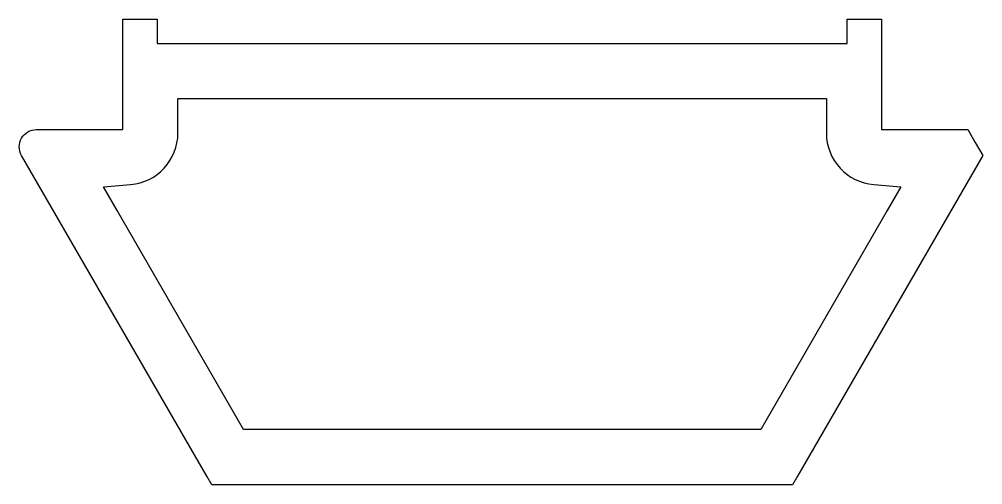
# Model space of a CAD drawing. Header units: millimetres. Extents: x -14 to 13.9, y -13.5 to 0.
import ezdxf

# ---------------------------------------------------------------- set-up
doc = ezdxf.new("R2010")
doc.units = ezdxf.units.MM
doc.header["$LTSCALE"] = 0.5

msp = doc.modelspace()

# ---------------------------------------------------------------- linework, layer by layer
for points in [[(-13.5, -3.2), (-11, -3.2), (-11, 0), (-10, 0), (-10, -0.7), (10, -0.7), (10, 0), (11, 0), (11, -3.2), (13.5, -3.2), (13.717, -3.575), (13.933, -3.95), (8.564, -13.25), (8.419, -13.5), (8.131, -13.5), (-8.131, -13.5), (-8.419, -13.5), (-8.564, -13.25), (-13.933, -3.95), (-13.933, -3.95, -0.57735)], [(9.4, -3.3, 0.389901), (10.775, -4.795), (11.56, -4.861), (11.166, -5.543), (7.64, -11.65), (7.496, -11.9), (7.207, -11.9), (-7.207, -11.9), (-7.496, -11.9), (-7.64, -11.65), (-11.166, -5.543), (-11.56, -4.861), (-10.775, -4.795), (-10.775, -4.795, 0.389901), (-9.4, -3.3), (-9.4, -2.8), (-9.4, -2.3), (-8.9, -2.3), (8.9, -2.3), (9.4, -2.3), (9.4, -2.8)]]:
    msp.add_lwpolyline(points, format="xyb", close=True)

doc.saveas('drawing.dxf')
